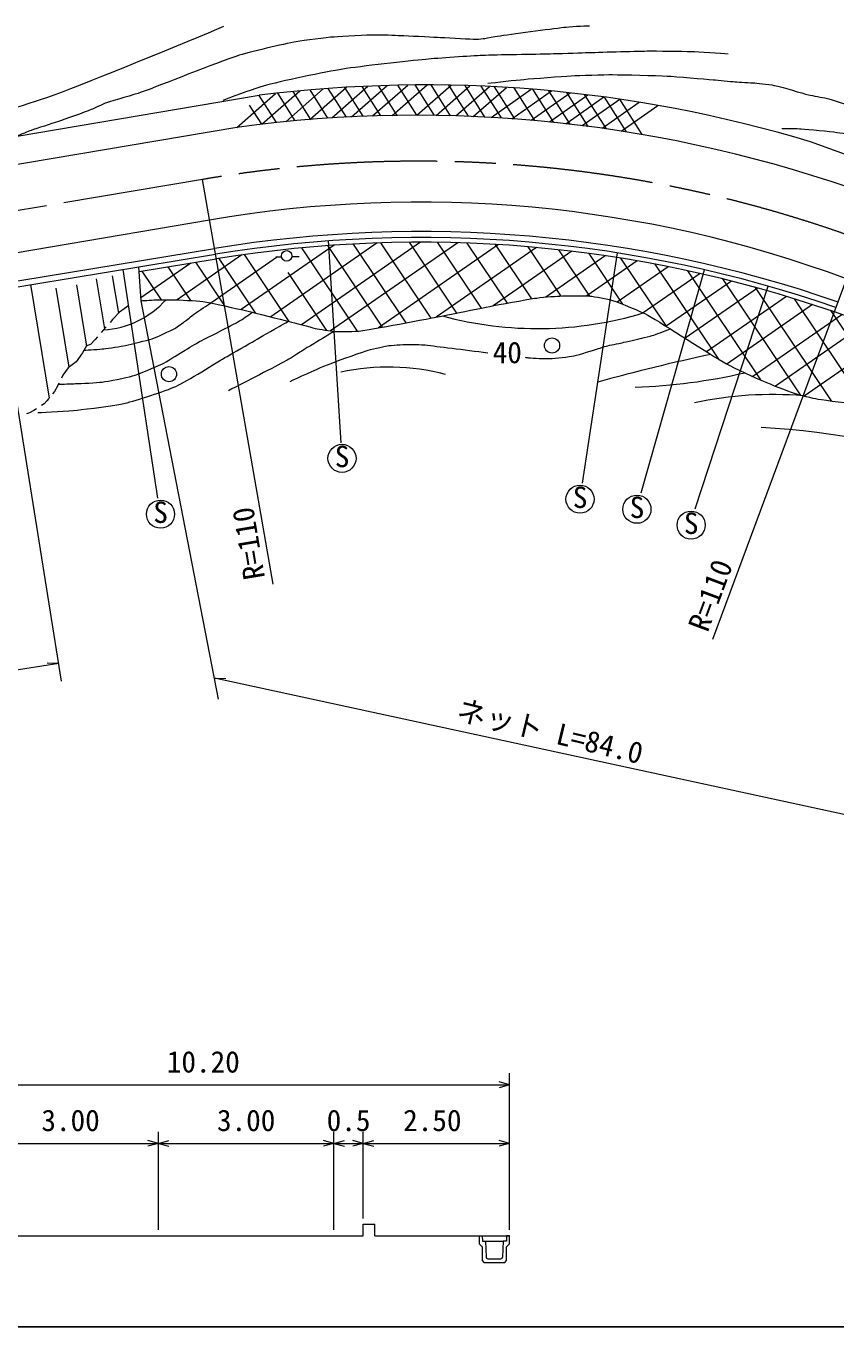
# Model space of a CAD drawing. Units: millimetres, scale not verified. Extents: x 40000 to 680000, y 20000 to 380000.
# Drawn here: x 176094 to 245282, y 205000 to 316107 of the extents above; entities that cross this region are included whole.
import ezdxf
from ezdxf.enums import TextEntityAlignment as Align

# ---------------------------------------------------------------- set-up
doc = ezdxf.new("R2010")
doc.units = ezdxf.units.MM
doc.header["$LTSCALE"] = 1000
doc.linetypes.add('CHAIN', pattern=[18.5, 12, -1.5, 3.5, -1.5])
for name, color, linetype, lineweight in [('M-BMK', 2, 'CHAIN', 13), ('M-STR-HTXT', 7, 'Continuous', 13), ('M-TTL-BAND', 7, 'Continuous', 25), ('M-WORK', 1, 'Continuous', 13)]:
    doc.layers.add(name, color=color, linetype=linetype, lineweight=lineweight)
doc.styles.add('ＭＳ ゴシック', font='')
doc.styles.get('ＭＳ ゴシック').set_extended_font_data('MS Gothic')

msp = doc.modelspace()

# ---------------------------------------------------------------- linework, layer by layer
at = {"layer": 'M-BMK'}
msp.add_line((191168, 303002), (165370, 298643), dxfattribs=at)
msp.add_arc((209602, 194776), 109786, 69.84606, 99.66634, dxfattribs=at)
at = {"layer": 'M-STR-HTXT'}
for p, q in [((179139, 260149), (173842, 293181)), ((192537, 258609), (185927, 292649)), ((178895, 261671), (177912, 261700))]:
    msp.add_line(p, q, dxfattribs=at)
for points in [[(178895, 261671), (158553, 258487), (159478, 258818)], [(253315, 247180), (192189, 260399), (193172, 260375)]]:
    msp.add_lwpolyline(points, dxfattribs=at)
at = {"layer": 'M-TTL-BAND'}
msp.add_line((40000, 205000), (579000, 205000), dxfattribs=at)
at = {"layer": 'M-WORK'}
for p, q in [((196005, 310187), (147193, 301918)), ((194104, 307448), (197412, 310355)), ((197478, 307856), (196005, 310187)), ((196224, 307716), (199470, 310569)), ((199092, 308014), (197600, 310376)), ((198282, 307938), (201472, 310741)), ((200415, 308127), (198908, 310514)), ((200325, 308120), (203461, 310876)), ((201883, 308234), (200357, 310649)), ((203457, 308328), (201912, 310774)), ((202212, 308256), (205301, 310970)), ((204887, 308394), (203325, 310868)), ((203909, 308351), (206957, 311029)), ((206390, 308444), (204808, 310948)), ((205698, 308424), (208704, 311066)), ((207789, 308473), (206190, 311005)), ((207385, 308467), (210354, 311075)), ((209474, 308485), (207853, 311051)), ((210982, 308474), (209341, 311072)), ((209474, 308485), (212397, 311054)), ((212355, 308447), (210695, 311074)), ((211128, 308472), (214017, 311011)), ((213893, 308397), (212213, 311058)), ((212817, 308434), (215672, 310943)), ((215293, 308334), (213594, 311025)), ((214301, 308381), (217127, 310864)), ((216698, 308253), (214979, 310975)), ((215823, 308305), (219255, 310714)), ((217861, 308172), (216125, 310921)), ((217594, 308192), (220975, 310564)), ((219558, 308033), (217797, 310821)), ((219233, 308062), (222566, 310401)), ((221175, 307877), (219390, 310703)), ((222571, 307723), (220765, 310583)), ((220798, 307916), (224087, 310224)), ((222209, 307765), (225460, 310047)), ((224110, 307534), (222280, 310432)), ((225665, 307321), (223810, 310258)), ((227394, 307058), (225511, 310040)), ((196224, 307716), (195196, 309344)), ((223614, 307597), (226829, 309853)), ((225296, 307373), (228467, 309599)), ((228718, 306838), (226812, 309855)), ((226919, 307133), (230050, 309330)), ((194104, 307448), (122899, 295416)), ((275171, 294589), (243116, 306209)), ((197197, 268444), (191168, 303002)), ((191774, 299528), (124146, 288100)), ((234766, 263730), (247428, 297839)), ((124473, 285987), (192196, 297113)), ((202410, 297389), (194474, 291885)), ((206093, 297579), (197001, 291272)), ((199617, 297161), (204382, 290045)), ((209800, 297643), (199634, 290591)), ((201841, 297349), (206506, 290381)), ((203003, 280520), (201937, 297757)), ((212967, 297597), (202111, 290066)), ((204034, 297489), (208541, 290757)), ((216455, 297437), (206206, 290328)), ((206384, 297589), (210686, 291164)), ((208813, 297639), (212867, 291584)), ((219700, 297188), (211143, 291252)), ((211206, 297634), (214970, 292013)), ((213753, 297571), (217190, 292439)), ((222712, 296867), (216009, 292217)), ((216164, 297455), (219273, 292811)), ((218951, 297254), (221767, 293049)), ((221593, 296996), (224237, 293047)), ((223630, 277057), (226613, 296728)), ((224156, 296683), (227057, 292351)), ((117567, 284341), (192282, 296615)), ((185768, 295140), (192351, 296221)), ((190173, 295864), (185911, 292907)), ((194527, 296556), (188995, 292718)), ((190565, 295928), (193061, 292200)), ((197586, 296394), (191895, 292446)), ((192553, 296254), (195667, 291604)), ((194736, 296585), (198557, 290880)), ((197432, 296392), (197919, 296399)), ((198808, 296410), (199430, 296418)), ((225578, 296482), (220495, 292956)), ((228312, 296042), (224013, 293059)), ((230950, 295548), (226597, 292528)), ((226882, 296281), (230778, 290462)), ((229821, 295767), (235256, 287649)), ((182095, 294508), (182794, 290247)), ((183461, 294761), (183982, 291586)), ((187348, 275787), (184403, 295321)), ((185927, 292649), (185743, 295541)), ((185994, 295177), (187633, 292729)), ((188206, 295540), (190132, 292664)), ((198452, 295059), (201761, 290117)), ((228629, 276226), (234056, 295287)), ((233674, 294966), (228822, 291601)), ((232597, 295205), (238840, 285881)), ((235588, 294513), (242229, 284595)), ((176480, 294019), (178071, 284319)), ((178637, 293732), (179746, 286975)), ((180408, 294002), (181266, 288772)), ((236344, 294324), (230777, 290463)), ((238587, 293728), (232404, 289439)), ((233267, 274866), (239488, 293888)), ((238385, 293784), (244876, 284090)), ((184869, 292230), (184072, 291680)), ((241053, 293013), (234235, 288283)), ((243263, 292317), (235945, 287241)), ((241713, 292810), (247726, 283830)), ((184072, 291680), (183489, 291042)), ((245795, 291449), (238187, 286172)), ((244843, 291788), (250230, 283743)), ((267187, 283743), (245143, 291684)), ((182723, 290166), (182522, 289936)), ((182942, 290416), (182723, 290166)), ((183489, 291042), (183271, 290792)), ((247838, 290713), (240110, 285352)), ((181610, 288914), (181273, 288780)), ((181991, 289330), (181610, 288914)), ((182192, 289560), (181991, 289330)), ((250254, 289843), (242564, 284508)), ((180919, 288189), (180379, 287430)), ((181273, 288780), (180919, 288189)), ((179688, 286924), (179232, 286284)), ((180379, 287430), (179688, 286924)), ((178891, 285594), (178772, 285352)), ((179232, 286284), (179113, 286042)), ((178527, 284897), (178355, 284686)), ((178772, 285352), (178527, 284897)), ((176994, 283421), (176769, 283269)), ((177633, 283852), (177409, 283700)), ((177866, 284086), (177633, 283852)), ((178038, 284298), (177866, 284086)), ((176386, 283059), (176122, 282991)), ((176769, 283269), (176386, 283059)), ((217399, 213294), (217399, 226680)), ((166399, 225680), (217399, 225680)), ((217399, 225680), (216499, 225930)), ((217399, 225680), (216499, 225430)), ((187399, 213294), (187399, 221680)), ((202399, 213294), (202399, 221680)), ((204899, 214275), (204899, 221680)), ((172399, 220680), (187399, 220680)), ((187399, 220680), (186499, 220930)), ((187399, 220680), (186499, 220430)), ((187399, 220680), (188299, 220930)), ((187399, 220680), (202399, 220680)), ((187399, 220680), (188299, 220430)), ((202399, 220680), (201499, 220930)), ((202399, 220680), (201499, 220430)), ((202399, 220680), (203299, 220930)), ((202399, 220680), (204899, 220680)), ((202399, 220680), (203299, 220430)), ((204899, 220680), (203999, 220930)), ((204899, 220680), (203999, 220430)), ((204899, 220680), (205799, 220930)), ((204899, 220680), (217399, 220680)), ((204899, 220680), (205799, 220430)), ((217399, 220680), (216499, 220930)), ((217399, 220680), (216499, 220430)), ((204899, 213794), (205899, 213794)), ((204899, 212794), (204899, 213794)), ((205899, 212794), (205899, 213794)), ((172399, 212794), (187399, 212794)), ((187399, 212794), (202399, 212794)), ((202399, 212794), (204899, 212794)), ((205899, 212794), (217399, 212794)), ((214799, 212794), (214799, 212094)), ((214799, 212794), (215049, 212794)), ((215049, 212794), (215074, 212319)), ((215049, 212794), (217149, 212794)), ((215074, 212319), (215349, 212319)), ((215349, 212319), (215399, 210969)), ((215349, 212319), (216849, 212319)), ((216849, 212319), (216799, 210969)), ((217124, 212319), (216849, 212319)), ((217149, 212794), (217124, 212319)), ((217399, 212794), (217149, 212794)), ((217399, 212094), (217399, 212794)), ((214799, 212094), (215049, 211844)), ((215049, 211844), (215049, 210669)), ((217149, 211844), (217399, 212094)), ((217149, 210669), (217149, 211844)), ((215049, 210669), (215199, 210519)), ((215199, 210519), (216999, 210519)), ((215549, 210819), (216649, 210819)), ((216999, 210519), (217149, 210669))]:
    msp.add_line(p, q, dxfattribs=at)
for centre, radius in [((198363, 296472), 450), ((221026, 288822), 648), ((188306, 286378), 648), ((203086, 279184), 1200), ((223419, 275696), 1200), ((187583, 274418), 1200), ((228278, 274837), 1200), ((232906, 273482), 1200)]:
    msp.add_circle(centre, radius, dxfattribs=at)
for centre, radius, start, end in [((210194, 197290), 113786, 73.18178, 97.16339), ((209429, 194699), 113786, 70.07477, 97.74006), ((209686, 196158), 104910, 69.63623, 99.83066), ((209798, 189862), 108686, 70.84651, 99.3205), ((209796, 189857), 108186, 70.85212, 99.31641), ((209800, 189857), 107786, 70.8585, 99.31641), ((182241, 297974), 7828, 273.49817, 317.99343), ((219808, 321456), 31187, 254.86267, 286.80148), ((266181, 138262), 153089, 101.90673, 105.62858), ((207050, 268023), 18958, 75.07209, 102.39), ((226487, 334010), 48773, 271.93076, 283.0284), ((239866, 252330), 32304, 85.34647, 101.92021), ((235229, 213544), 68368, 55.01838, 86.9214), ((215549, 210969), 150, 180, 270), ((216649, 210969), 150, 270, 0)]:
    msp.add_arc(centre, radius, start, end, dxfattribs=at)
for points, knots in [([(192971, 316070), (190122, 314824), (181476, 311321), (178564, 310233), (176985, 309643), (172145, 308174), (170532, 307688), (169468, 307367), (166261, 306446), (165177, 306201), (163278, 305771), (157534, 304698), (155625, 304317), (154784, 304149), (152267, 303625), (151427, 303457), (150813, 303334), (148969, 302974), (148353, 302862), (147864, 302773), (146393, 302529), (145902, 302451), (145487, 302386), (144241, 302197), (143824, 302144), (143528, 302107), (142636, 302016), (142337, 302003), (142092, 301992), (141353, 301998), (141109, 302026), (140374, 302111), (138855, 302318), (137392, 302518)], [0, 0, 0, 0, 1, 1, 1, 2, 2, 2, 3, 3, 3, 4, 4, 4, 5, 5, 5, 6, 6, 6, 7, 7, 7, 8, 8, 8, 9, 9, 9, 10, 10, 10, 11, 11, 11, 11]), ([(224216, 316107), (223779, 316102), (222471, 316020), (222037, 315970), (220898, 315840), (217490, 315370), (216354, 315211), (216141, 315181), (215505, 315057), (215292, 315026), (215150, 315005), (214723, 314965), (214580, 314955), (214525, 314951), (214357, 314952), (214302, 314955), (213687, 314986), (211844, 315096), (211230, 315126), (210602, 315158), (208718, 315243), (208090, 315268), (207665, 315285), (206390, 315346), (205965, 315339), (205254, 315327), (203123, 315229), (202414, 315169), (201764, 315114), (199819, 314893), (199179, 314768), (198154, 314567), (195092, 313869), (194099, 313545), (192439, 313003), (187582, 311036), (185939, 310447), (185354, 310237), (183551, 309758), (182964, 309555), (182695, 309461), (181931, 309068), (181666, 308964), (181095, 308742), (179364, 308126), (178785, 307925), (178339, 307771), (176984, 307359), (176542, 307194), (176251, 307084), (175737, 306883), (175174, 306658)], [0, 0, 0, 0, 1, 1, 1, 2, 2, 2, 3, 3, 3, 4, 4, 4, 5, 5, 5, 6, 6, 6, 7, 7, 7, 8, 8, 8, 9, 9, 9, 10, 10, 10, 11, 11, 11, 12, 12, 12, 13, 13, 13, 14, 14, 14, 15, 15, 15, 16, 16, 16, 17, 17, 17, 17]), ([(236077, 313701), (235444, 313760), (233541, 313881), (232906, 313904), (232155, 313930), (229900, 313956), (229149, 313947), (228096, 313936), (224937, 313836), (223884, 313806), (223280, 313789), (221470, 313726), (220867, 313711), (219715, 313683), (216257, 313638), (215106, 313589), (214132, 313547), (211213, 313352), (210242, 313258), (208823, 313120), (204567, 312658), (203159, 312427), (201788, 312202), (197698, 311367), (196364, 310977), (195671, 310775), (194255, 310268), (192908, 309755)], [0, 0, 0, 0, 1, 1, 1, 2, 2, 2, 3, 3, 3, 4, 4, 4, 5, 5, 5, 6, 6, 6, 7, 7, 7, 8, 8, 8, 9, 9, 9, 9]), ([(215538, 311213), (216153, 311293), (218005, 311495), (218624, 311551), (219429, 311623), (221847, 311811), (222654, 311854), (223362, 311892), (225487, 311957), (226196, 311955), (227127, 311953), (229920, 311884), (230850, 311837), (231645, 311797), (234024, 311586), (234817, 311519), (235185, 311488), (236289, 311372), (236658, 311344), (236995, 311317), (238008, 311275), (238345, 311242), (238714, 311207), (239821, 311086), (240183, 311006), (240744, 310882), (242388, 310363), (242945, 310224), (243244, 310149), (244159, 310018), (244456, 309940), (244940, 309814), (246361, 309326), (246846, 309204), (247157, 309126), (248116, 309020), (248427, 308944), (248691, 308880), (249450, 308585), (249709, 308506), (250315, 308320), (252144, 307801), (252752, 307623), (253201, 307491), (254540, 307073), (254994, 306959), (255401, 306857), (256642, 306620), (257055, 306543), (257378, 306483), (258350, 306324), (258674, 306273), (258965, 306228), (259838, 306100), (260130, 306062), (260399, 306026), (261208, 305916), (261479, 305905), (261616, 305899), (261830, 305895), (262077, 305893)], [0, 0, 0, 0, 1, 1, 1, 2, 2, 2, 3, 3, 3, 4, 4, 4, 5, 5, 5, 6, 6, 6, 7, 7, 7, 8, 8, 8, 9, 9, 9, 10, 10, 10, 11, 11, 11, 12, 12, 12, 13, 13, 13, 14, 14, 14, 15, 15, 15, 16, 16, 16, 17, 17, 17, 18, 18, 18, 19, 19, 19, 20, 20, 20, 20]), ([(240661, 307361), (240991, 307372), (241984, 307351), (242313, 307328), (242925, 307284), (244757, 307103), (245366, 307024), (245878, 306958), (247410, 306723), (247912, 306603), (250194, 306055), (257000, 304252), (259278, 303686), (259934, 303524), (261917, 303105), (262578, 302964), (262942, 302886), (264039, 302685), (264399, 302593), (265054, 302426), (266999, 301846), (267651, 301669), (268267, 301501), (270122, 301013), (270744, 300866), (271131, 300775), (272308, 300569), (272696, 300481), (273185, 300369), (274638, 299975), (275128, 299867), (275795, 299720), (277809, 299336), (278480, 299206), (278881, 299128), (280082, 298895), (280484, 298828), (280779, 298779), (281670, 298657), (281968, 298626), (282156, 298606), (282724, 298561), (282912, 298575), (283142, 298593), (283491, 298624), (283897, 298664)], [0, 0, 0, 0, 1, 1, 1, 2, 2, 2, 3, 3, 3, 4, 4, 4, 5, 5, 5, 6, 6, 6, 7, 7, 7, 8, 8, 8, 9, 9, 9, 10, 10, 10, 11, 11, 11, 12, 12, 12, 13, 13, 13, 14, 14, 14, 15, 15, 15, 15]), ([(181054, 288427), (181393, 288434), (182410, 288502), (182747, 288541), (183120, 288583), (184235, 288753), (184602, 288830), (185062, 288926), (186434, 289250), (186877, 289403), (187276, 289541), (188427, 290081), (188800, 290280), (188999, 290386), (189546, 290786), (189727, 290921), (189900, 291050), (190394, 291471), (190570, 291595), (190828, 291777), (191619, 292295), (191895, 292446)], [0, 0, 0, 0, 1, 1, 1, 2, 2, 2, 3, 3, 3, 4, 4, 4, 5, 5, 5, 6, 6, 6, 7, 7, 7, 7]), ([(185927, 292649), (186203, 292669), (187031, 292712), (187307, 292721), (187565, 292729), (188339, 292743), (188596, 292733), (189115, 292714), (190673, 292654), (191186, 292577), (191948, 292462), (194201, 291948), (194952, 291775), (195677, 291608), (197843, 291061), (198564, 290878), (199014, 290764), (200354, 290387), (200807, 290288), (201134, 290216), (202126, 290046), (202460, 290028), (202908, 290004), (204259, 290010), (204703, 290075), (206257, 290304), (210886, 291205), (212430, 291498), (213086, 291622), (215046, 292034), (215702, 292159), (216467, 292305), (218765, 292739), (219536, 292853), (219965, 292916), (221261, 293029), (221694, 293046), (222204, 293067), (223736, 293089), (224244, 293046), (224642, 293013), (225825, 292794), (226204, 292669), (226823, 292464), (228640, 291724), (229210, 291407), (230588, 290638), (234549, 288037), (235920, 287255), (236530, 286907), (238456, 286047), (239100, 285768), (239614, 285544), (241178, 284918), (241711, 284743), (242105, 284613), (243317, 284313), (243727, 284247), (244423, 284135), (246526, 283881), (247231, 283850), (250006, 283729), (258336, 283502), (261114, 283487), (262329, 283480), (266002, 283468), (267187, 283743)], [0, 0, 0, 0, 1, 1, 1, 2, 2, 2, 3, 3, 3, 4, 4, 4, 5, 5, 5, 6, 6, 6, 7, 7, 7, 8, 8, 8, 9, 9, 9, 10, 10, 10, 11, 11, 11, 12, 12, 12, 13, 13, 13, 14, 14, 14, 15, 15, 15, 16, 16, 16, 17, 17, 17, 18, 18, 18, 19, 19, 19, 20, 20, 20, 21, 21, 21, 22, 22, 22, 22]), ([(178855, 285524), (179148, 285526), (180027, 285550), (180320, 285564), (180776, 285585), (182145, 285638), (182597, 285699), (183119, 285769), (184673, 286070), (185177, 286222), (185696, 286378), (187202, 286998), (187690, 287233), (188051, 287407), (189066, 288057), (189410, 288262), (189683, 288425), (190497, 288921), (190776, 289072), (191483, 289453), (193648, 290518), (194341, 290923), (194562, 291053), (195016, 291364), (195428, 291662)], [0, 0, 0, 0, 1, 1, 1, 2, 2, 2, 3, 3, 3, 4, 4, 4, 5, 5, 5, 6, 6, 6, 7, 7, 7, 8, 8, 8, 8]), ([(177106, 283099), (177777, 283110), (179788, 283233), (180455, 283304), (181279, 283391), (183750, 283698), (184556, 283891), (185444, 284105), (188060, 284951), (188890, 285332), (189813, 285756), (192396, 287385), (193274, 287895), (193745, 288168), (195164, 288973), (195635, 289244), (196052, 289484), (197293, 290218), (197713, 290452), (197877, 290543), (198195, 290713), (198525, 290888)], [0, 0, 0, 0, 1, 1, 1, 2, 2, 2, 3, 3, 3, 4, 4, 4, 5, 5, 5, 6, 6, 6, 7, 7, 7, 7]), ([(202415, 290031), (202197, 289899), (201542, 289503), (201325, 289371), (200953, 289145), (199839, 288469), (199470, 288241), (199232, 288095), (198535, 287631), (198289, 287499), (197359, 287001), (194869, 285712), (193397, 284964)], [0, 0, 0, 0, 1, 1, 1, 2, 2, 2, 3, 3, 3, 4, 4, 4, 4]), ([(218723, 287812), (218831, 287799), (218930, 287788), (219020, 287779), (219387, 287739), (220494, 287692), (220862, 287708), (221275, 287725), (222511, 287860), (222916, 287944), (223342, 288032), (224586, 288436), (225003, 288562), (225136, 288603), (225529, 288742), (225664, 288775), (225931, 288841), (226742, 288998), (227010, 289058), (227351, 289135), (228370, 289378), (228710, 289460), (228885, 289501), (229413, 289614), (229583, 289672), (229884, 289774), (230562, 290023), (231134, 290240)], [0, 0, 0, 0, 1, 1, 1, 2, 2, 2, 3, 3, 3, 4, 4, 4, 5, 5, 5, 6, 6, 6, 7, 7, 7, 8, 8, 8, 9, 9, 9, 9]), ([(198669, 285748), (199228, 286032), (200943, 286812), (201525, 287047), (202243, 287336), (204425, 288131), (205161, 288369), (205508, 288481), (206572, 288738), (206932, 288794), (207274, 288847), (208310, 288904), (208656, 288912), (208963, 288918), (209885, 288898), (210190, 288865), (211230, 288751), (213489, 288462), (215534, 288204)], [0, 0, 0, 0, 1, 1, 1, 2, 2, 2, 3, 3, 3, 4, 4, 4, 5, 5, 5, 6, 6, 6, 6])]:
    msp.add_open_spline(points, degree=3, knots=knots, dxfattribs=at)

# ---------------------------------------------------------------- texts
at = {"layer": 'M-STR-HTXT', "style": 'ＭＳ ゴシック'}
msp.add_text('ネット L=84.0', height=1833, rotation=346.4, dxfattribs=at).set_placement((220512, 254433), align=Align.BOTTOM_CENTER)
at = {"layer": 'M-WORK', "style": 'ＭＳ ゴシック'}
for s, rotation, p in [('40', 359.998, (217201, 286761)), ('R=110', 99.498, (196542, 272155)), ('R=110', 69.498, (235927, 266978))]:
    msp.add_text(s, height=1833, rotation=rotation, dxfattribs=at).set_placement(p, align=Align.BOTTOM_CENTER)
for s, p in [('S', (203094, 277882)), ('S', (223428, 274394)), ('S', (228287, 273535)), ('S', (187592, 273116)), ('S', (232915, 272179)), ('10.20', (191238, 226180)), ('3.00', (179899, 221180)), ('3.00', (194899, 221180)), ('0.5', (203649, 221180)), ('2.50', (210801, 221180))]:
    msp.add_text(s, height=1833, dxfattribs=at).set_placement(p, align=Align.BOTTOM_CENTER)

doc.saveas('drawing.dxf')
